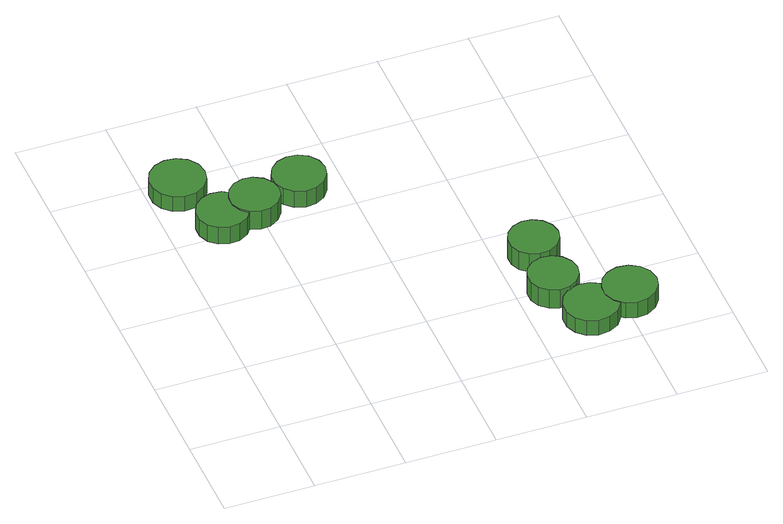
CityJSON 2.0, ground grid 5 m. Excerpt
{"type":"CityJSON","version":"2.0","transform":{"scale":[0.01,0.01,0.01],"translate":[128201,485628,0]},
"CityObjects":{
"tree1":{"type":"SolitaryVegetationObject","attributes":{"function":"something"},"geometry":[{"type":"MultiSurface","lod":"1","boundaries":[[[0,1,2,3,4,5,6,7,8,9,10,11,12,13,14]],[[15,16,17,18,19,20,21,22,23,24,25,26,27,28,29]],[[0,29,28,1]],[[1,28,27,2]],[[2,27,26,3]],[[3,26,25,4]],[[4,25,24,5]],[[5,24,23,6]],[[6,23,22,7]],[[7,22,21,8]],[[8,21,20,9]],[[9,20,19,10]],[[10,19,18,11]],[[11,18,17,12]],[[12,17,16,13]],[[13,16,15,14]],[[14,15,29,0]]]}]},
"tree2":{"type":"SolitaryVegetationObject","attributes":{"function":"something"},"geometry":[{"type":"MultiSurface","lod":"1","boundaries":[[[30,31,32,33,34,35,36,37,38,39,40,41,42,43,44]],[[45,46,47,48,49,50,51,52,53,54,55,56,57,58,59]],[[30,59,58,31]],[[31,58,57,32]],[[32,57,56,33]],[[33,56,55,34]],[[34,55,54,35]],[[35,54,53,36]],[[36,53,52,37]],[[37,52,51,38]],[[38,51,50,39]],[[39,50,49,40]],[[40,49,48,41]],[[41,48,47,42]],[[42,47,46,43]],[[43,46,45,44]],[[44,45,59,30]]]}]},
"tree3":{"type":"SolitaryVegetationObject","attributes":{"function":"something"},"geometry":[{"type":"MultiSurface","lod":"1","boundaries":[[[60,61,62,63,64,65,66,67,68,69,70,71,72,73,74]],[[75,76,77,78,79,80,81,82,83,84,85,86,87,88,89]],[[60,89,88,61]],[[61,88,87,62]],[[62,87,86,63]],[[63,86,85,64]],[[64,85,84,65]],[[65,84,83,66]],[[66,83,82,67]],[[67,82,81,68]],[[68,81,80,69]],[[69,80,79,70]],[[70,79,78,71]],[[71,78,77,72]],[[72,77,76,73]],[[73,76,75,74]],[[74,75,89,60]]]}]},
"tree4":{"type":"SolitaryVegetationObject","attributes":{"function":"something"},"geometry":[{"type":"MultiSurface","lod":"1","boundaries":[[[90,91,92,93,94,95,96,97,98,99,100,101,102,103,104]],[[105,106,107,108,109,110,111,112,113,114,115,116,117,118,119]],[[90,119,118,91]],[[91,118,117,92]],[[92,117,116,93]],[[93,116,115,94]],[[94,115,114,95]],[[95,114,113,96]],[[96,113,112,97]],[[97,112,111,98]],[[98,111,110,99]],[[99,110,109,100]],[[100,109,108,101]],[[101,108,107,102]],[[102,107,106,103]],[[103,106,105,104]],[[104,105,119,90]]]}]},
"tree5":{"type":"SolitaryVegetationObject","attributes":{"function":"something"},"geometry":[{"type":"MultiSurface","lod":"1","boundaries":[[[120,121,122,123,124,125,126,127,128,129,130,131,132,133,134]],[[135,136,137,138,139,140,141,142,143,144,145,146,147,148,149]],[[120,149,148,121]],[[121,148,147,122]],[[122,147,146,123]],[[123,146,145,124]],[[124,145,144,125]],[[125,144,143,126]],[[126,143,142,127]],[[127,142,141,128]],[[128,141,140,129]],[[129,140,139,130]],[[130,139,138,131]],[[131,138,137,132]],[[132,137,136,133]],[[133,136,135,134]],[[134,135,149,120]]]}]},
"tree6":{"type":"SolitaryVegetationObject","attributes":{"function":"something"},"geometry":[{"type":"MultiSurface","lod":"1","boundaries":[[[150,151,152,153,154,155,156,157,158,159,160,161,162,163,164]],[[165,166,167,168,169,170,171,172,173,174,175,176,177,178,179]],[[150,179,178,151]],[[151,178,177,152]],[[152,177,176,153]],[[153,176,175,154]],[[154,175,174,155]],[[155,174,173,156]],[[156,173,172,157]],[[157,172,171,158]],[[158,171,170,159]],[[159,170,169,160]],[[160,169,168,161]],[[161,168,167,162]],[[162,167,166,163]],[[163,166,165,164]],[[164,165,179,150]]]}]},
"tree7":{"type":"SolitaryVegetationObject","attributes":{"function":"something"},"geometry":[{"type":"MultiSurface","lod":"1","boundaries":[[[180,181,182,183,184,185,186,187,188,189,190,191,192,193,194]],[[195,196,197,198,199,200,201,202,203,204,205,206,207,208,209]],[[180,209,208,181]],[[181,208,207,182]],[[182,207,206,183]],[[183,206,205,184]],[[184,205,204,185]],[[185,204,203,186]],[[186,203,202,187]],[[187,202,201,188]],[[188,201,200,189]],[[189,200,199,190]],[[190,199,198,191]],[[191,198,197,192]],[[192,197,196,193]],[[193,196,195,194]],[[194,195,209,180]]]}]},
"tree8":{"type":"SolitaryVegetationObject","attributes":{"function":"something"},"geometry":[{"type":"MultiSurface","lod":"1","boundaries":[[[210,211,212,213,214,215,216,217,218,219,220,221,222,223,224]],[[225,226,227,228,229,230,231,232,233,234,235,236,237,238,239]],[[210,239,238,211]],[[211,238,237,212]],[[212,237,236,213]],[[213,236,235,214]],[[214,235,234,215]],[[215,234,233,216]],[[216,233,232,217]],[[217,232,231,218]],[[218,231,230,219]],[[219,230,229,220]],[[220,229,228,221]],[[221,228,227,222]],[[222,227,226,223]],[[223,226,225,224]],[[224,225,239,210]]]}]}
},
"vertices":[
[321,1911,124],[308,1973,124],[271,2025,124],[216,2056,124],[152,2063,124],[92,2043,124],[45,2001,124],[19,1943,124],[19,1879,124],[45,1821,124],[92,1778,124],[152,1759,124],[216,1765,124],[271,1797,124],[308,1849,124],[308,1849,26],[271,1797,26],[216,1765,26],[152,1759,26],[92,1778,26],[45,1821,26],[19,1879,26],[19,1943,26],[45,2001,26],[92,2043,26],[152,2063,26],[216,2056,26],[271,2025,26],[308,1973,26],[321,1911,26],
[432,1576,140],[419,1634,140],[384,1682,140],[333,1712,140],[274,1718,140],[218,1700,140],[174,1660,140],[150,1606,140],[150,1547,140],[174,1493,140],[218,1453,140],[274,1435,140],[333,1441,140],[384,1471,140],[419,1519,140],[419,1519,27],[384,1471,27],[333,1441,27],[274,1435,27],[218,1453,27],[174,1493,27],[150,1547,27],[150,1606,27],[174,1660,27],[218,1700,27],[274,1718,27],[333,1712,27],[384,1682,27],[419,1634,27],[432,1576,27],
[617,1620,149],[605,1675,149],[572,1721,149],[522,1750,149],[466,1756,149],[412,1738,149],[370,1700,149],[347,1648,149],[347,1592,149],[370,1540,149],[412,1502,149],[466,1484,149],[522,1490,149],[572,1518,149],[605,1564,149],[605,1564,27],[572,1518,27],[522,1490,27],[466,1484,27],[412,1502,27],[370,1540,27],[347,1592,27],[347,1648,27],[370,1700,27],[412,1738,27],[466,1756,27],[522,1750,27],[572,1721,27],[605,1675,27],[617,1620,27],
[905,1707,136],[892,1766,136],[857,1815,136],[805,1845,136],[745,1851,136],[688,1833,136],[643,1793,136],[618,1738,136],[618,1677,136],[643,1622,136],[688,1582,136],[745,1563,136],[805,1570,136],[857,1600,136],[892,1649,136],[892,1649,27],[857,1600,27],[805,1570,27],[745,1563,27],[688,1582,27],[643,1622,27],[618,1677,27],[618,1738,27],[643,1793,27],[688,1833,27],[745,1851,27],[805,1845,27],[857,1815,27],[892,1766,27],[905,1707,27],
[1830,490,150],[1818,545,150],[1785,591,150],[1736,620,150],[1679,626,150],[1625,608,150],[1583,570,150],[1560,518,150],[1560,461,150],[1583,409,150],[1625,371,150],[1679,353,150],[1736,359,150],[1785,388,150],[1818,434,150],[1818,434,27],[1785,388,27],[1736,359,27],[1679,353,27],[1625,371,27],[1583,409,27],[1560,461,27],[1560,518,27],[1583,570,27],[1625,608,27],[1679,626,27],[1736,620,27],[1785,591,27],[1818,545,27],[1830,490,27],
[1960,233,126],[1947,295,126],[1910,346,126],[1855,378,126],[1792,384,126],[1732,365,126],[1685,322,126],[1659,265,126],[1659,201,126],[1685,144,126],[1732,101,126],[1792,82,126],[1855,88,126],[1910,120,126],[1947,171,126],[1947,171,27],[1910,120,27],[1855,88,27],[1792,82,27],[1732,101,27],[1685,144,27],[1659,201,27],[1659,265,27],[1685,322,27],[1732,365,27],[1792,384,27],[1855,378,27],[1910,346,27],[1947,295,27],[1960,233,27],
[1839,790,150],[1827,846,150],[1793,892,150],[1744,920,150],[1688,926,150],[1634,908,150],[1591,870,150],[1568,818,150],[1568,761,150],[1591,710,150],[1634,671,150],[1688,654,150],[1744,660,150],[1793,688,150],[1827,734,150],[1827,734,27],[1793,688,27],[1744,660,27],[1688,654,27],[1634,671,27],[1591,710,27],[1568,761,27],[1568,818,27],[1591,870,27],[1634,908,27],[1688,926,27],[1744,920,27],[1793,892,27],[1827,846,27],[1839,790,27],
[2189,287,130],[2176,348,130],[2140,398,130],[2086,429,130],[2024,436,130],[1965,416,130],[1919,375,130],[1894,318,130],[1894,256,130],[1919,200,130],[1965,158,130],[2024,139,130],[2086,146,130],[2140,177,130],[2176,227,130],[2176,227,27],[2140,177,27],[2086,146,27],[2024,139,27],[1965,158,27],[1919,200,27],[1894,256,27],[1894,318,27],[1919,375,27],[1965,416,27],[2024,436,27],[2086,429,27],[2140,398,27],[2176,348,27],[2189,287,27]
]}
